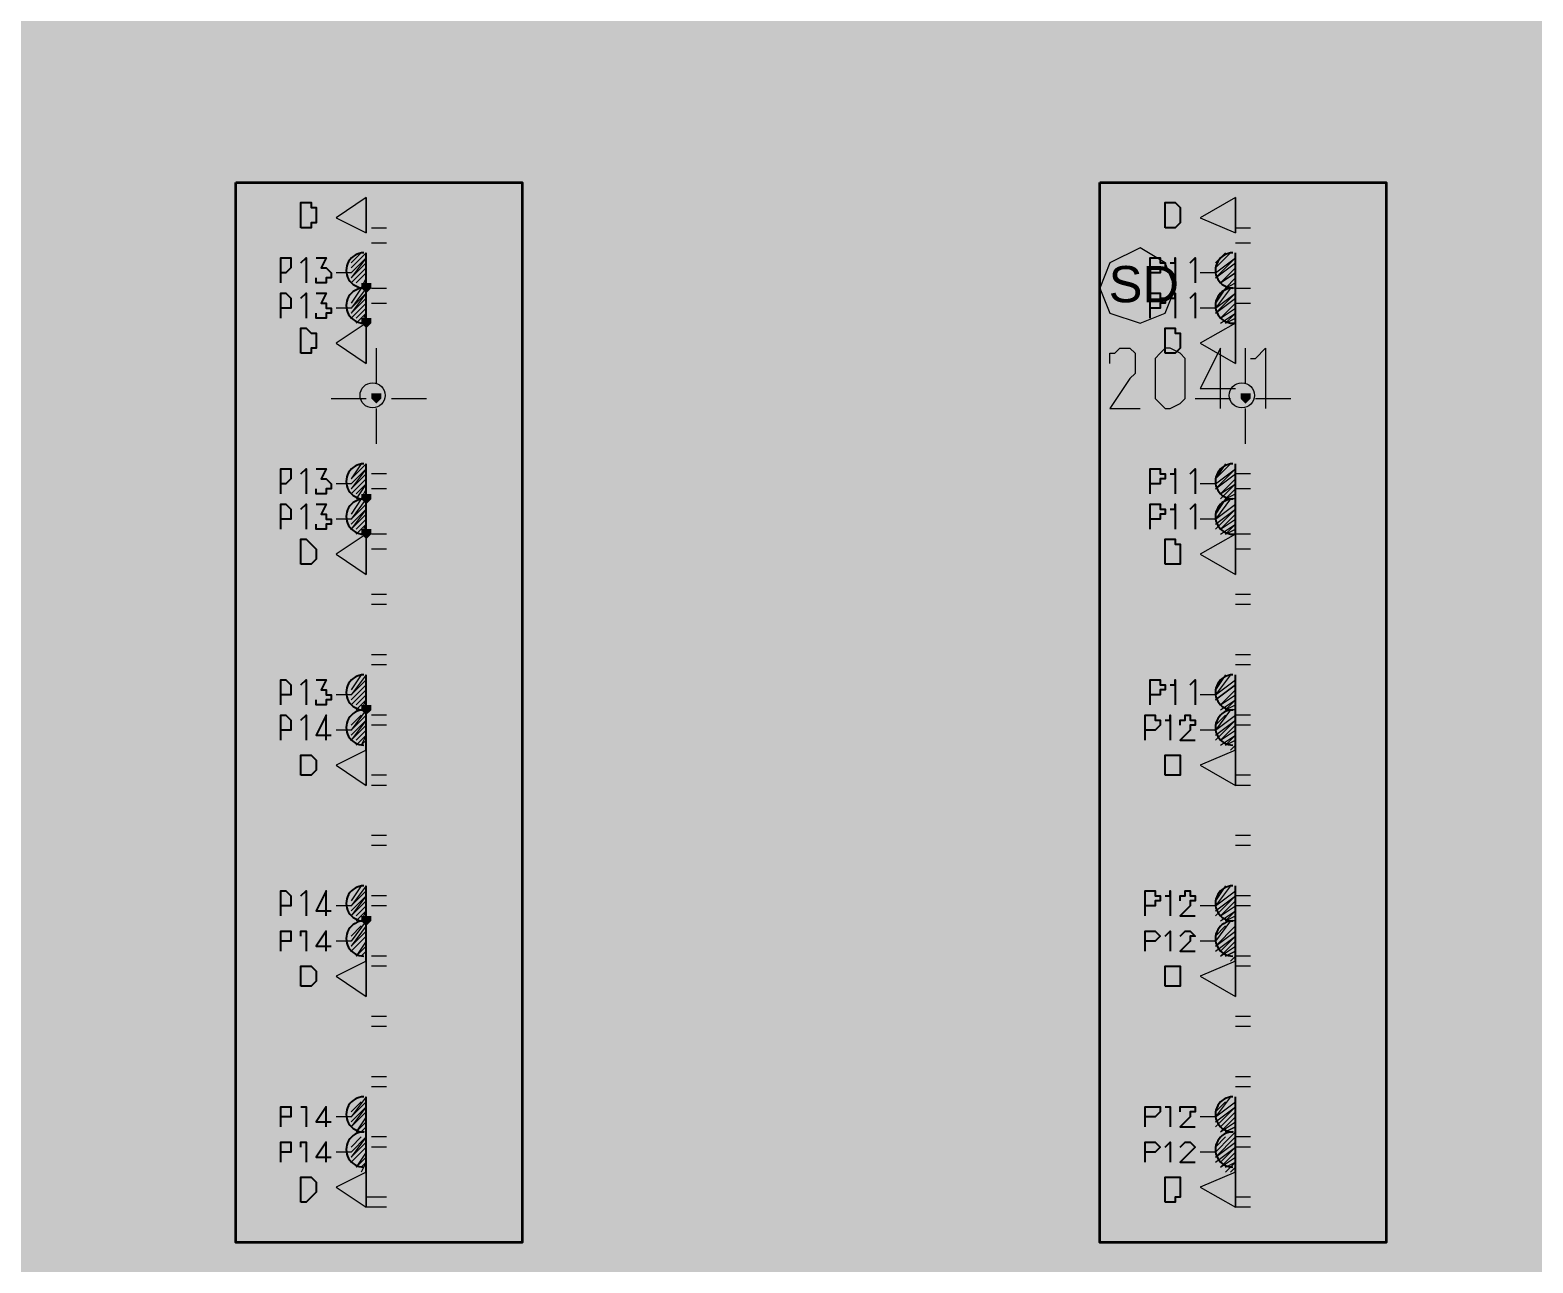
# Model space of a CAD drawing. Header units: millimetres. Extents: x -59 to 47, y 152 to 919.
# Drawn here: x -9.46 to -3.13, y 359.82 to 365.02 of the extents above; entities that cross this region are included whole.
import ezdxf

# ---------------------------------------------------------------- set-up
doc = ezdxf.new("R2010")
doc.units = ezdxf.units.MM
for name, color, linetype in [('PDF_014404$_ps_ELEC', 2, 'Continuous'), ('PDF_014404$_PS_ELECTRONICS', 5, 'Continuous'), ('PDF_014404$_ps_POWER$SKIRTING', 4, 'Continuous'), ('PDF_014404$_ps_TEXTBOLD$FIRE', 2, 'Continuous'), ('PDF_014404$_ps_TEXTBOLD$POWER', 2, 'Continuous'), ('PDF_014404$FT', 7, 'Continuous'), ('PDF_Text', 7, 'Continuous')]:
    doc.layers.add(name, color=color, linetype=linetype)
for name, color, linetype, true_color in [('PDF_014404$_PS_ELECTRONICS$CABLE$TRAY', 7, 'Continuous', 0xdd0037), ('PDF_014404$_ps_FIRE_ACCESS', 7, 'Continuous', 0x37dd00), ('PDF_014404$_ps_POWER$CABLE$TRAY', 7, 'Continuous', 0x7fbfff), ('PDF_014404$_ps_THIN', 7, 'Continuous', 0x7fbfff), ('PDF_014404$HL-TMP', 7, 'Continuous', 0x800000)]:
    doc.layers.add(name, color=color, linetype=linetype, true_color=true_color)
doc.styles.add('PDF ArialMT', font='arial.ttf')

msp = doc.modelspace()

# ---------------------------------------------------------------- hatches: boundary and pattern name
at = {"layer": 'PDF_014404$_ps_THIN', "transparency": 33554559}
for points in [[(-8.0435, 363.9508), (-8.0647, 363.9508), (-8.0647, 363.9296), (-8.0435, 363.9084), (-8.0223, 363.9296), (-8.0223, 363.9508)], [(-8.0435, 363.8026), (-8.0647, 363.8026), (-8.0647, 363.7814), (-8.0435, 363.7602), (-8.0223, 363.7814), (-8.0223, 363.8026)], [(-8.0012, 363.4851), (-8.0223, 363.4851), (-8.0223, 363.4639), (-8.0012, 363.4427), (-7.98, 363.4639), (-7.98, 363.4851)], [(-8.0012, 363.4851), (-8.0223, 363.4851), (-8.0223, 363.4639), (-8.0012, 363.4427), (-7.98, 363.4639), (-7.98, 363.4851)], [(-4.3393, 363.4851), (-4.3604, 363.4851), (-4.3604, 363.4639), (-4.3393, 363.4427), (-4.3181, 363.4639), (-4.3181, 363.4851)], [(-4.3393, 363.4851), (-4.3604, 363.4851), (-4.3604, 363.4639), (-4.3393, 363.4427), (-4.3181, 363.4639), (-4.3181, 363.4851)], [(-8.0435, 363.0617), (-8.0647, 363.0617), (-8.0647, 363.0406), (-8.0435, 363.0194), (-8.0223, 363.0406), (-8.0223, 363.0617)], [(-8.0435, 362.9136), (-8.0647, 362.9136), (-8.0647, 362.8924), (-8.0435, 362.8712), (-8.0223, 362.8924), (-8.0223, 362.9136)], [(-8.0435, 362.1727), (-8.0647, 362.1727), (-8.0647, 362.1515), (-8.0435, 362.1304), (-8.0223, 362.1515), (-8.0223, 362.1727)], [(-8.0435, 361.2837), (-8.0647, 361.2837), (-8.0647, 361.2625), (-8.0435, 361.2414), (-8.0223, 361.2625), (-8.0223, 361.2837)]]:
    msp.add_hatch(color=256, dxfattribs=at).paths.add_polyline_path(points)

# ---------------------------------------------------------------- linework, layer by layer
at = {"layer": 'PDF_014404$_ps_ELEC', "lineweight": 25}
for points in [[(-8.0541, 364.0778, 1.00004), (-8.0541, 363.9296, 1.00004), (-8.0541, 363.7814)], [(-4.3922, 364.0778, 1.00004), (-4.3922, 363.9296, 1.00004), (-4.3922, 363.7814)], [(-8.0541, 363.1887, 1.00004), (-8.0541, 363.0406, 1.00004), (-8.0541, 362.8924)], [(-4.3922, 363.1887, 1.00004), (-4.3922, 363.0406, 1.00004), (-4.3922, 362.8924)], [(-8.0541, 362.2997, 1.00004), (-8.0541, 362.1516, 1.00004), (-8.0541, 362.0034)], [(-4.3922, 362.2997, 1.00004), (-4.3922, 362.1516, 1.00004), (-4.3922, 362.0034)], [(-8.0541, 361.4107, 1.00004), (-8.0541, 361.2625, 1.00004), (-8.0541, 361.1144)], [(-4.3922, 361.4107, 1.00004), (-4.3922, 361.2625, 1.00004), (-4.3922, 361.1144)], [(-8.0541, 360.5217, 1.00004), (-8.0541, 360.3735, 1.00004), (-8.0541, 360.2253)], [(-4.3922, 360.5217, 1.00004), (-4.3922, 360.3735, 1.00004), (-4.3922, 360.2253)]]:
    msp.add_lwpolyline(points, format="xyb", dxfattribs=at)
for points in [[(-8.0435, 363.7814), (-8.0435, 363.9296), (-8.0435, 364.0778)], [(-4.3816, 363.7814), (-4.3816, 363.9296), (-4.3816, 364.0778)], [(-8.0435, 362.8924), (-8.0435, 363.0406), (-8.0435, 363.1887)], [(-4.3816, 362.8924), (-4.3816, 363.0406), (-4.3816, 363.1887)], [(-8.0435, 361.9822), (-8.0435, 362.1515), (-8.0435, 362.2997)], [(-4.3816, 361.9822), (-4.3816, 362.1515), (-4.3816, 362.2997)], [(-8.0435, 361.0932), (-8.0435, 361.2625), (-8.0435, 361.4107)], [(-4.3816, 361.0932), (-4.3816, 361.2625), (-4.3816, 361.4107)], [(-8.0435, 360.2042), (-8.0435, 360.3523), (-8.0435, 360.5217)], [(-4.3816, 360.2042), (-4.3816, 360.3523), (-4.3816, 360.5217)]]:
    msp.add_lwpolyline(points, dxfattribs=at)
at = {"layer": 'PDF_014404$_ps_ELEC', "lineweight": 0}
for points in [[(-8.107, 363.9931), (-8.1705, 363.9931)], [(-4.4663, 363.9931), (-4.5298, 363.9931)], [(-8.107, 363.8449), (-8.1705, 363.8449)], [(-4.4663, 363.8449), (-4.5298, 363.8449)], [(-8.107, 363.1041), (-8.1705, 363.1041)], [(-4.4663, 363.1041), (-4.5298, 363.1041)], [(-8.107, 362.9559), (-8.1705, 362.9559)], [(-4.4663, 362.9559), (-4.5298, 362.9559)], [(-8.107, 362.215), (-8.1705, 362.215)], [(-4.4663, 362.215), (-4.5298, 362.215)], [(-8.107, 362.0669), (-8.1705, 362.0669)], [(-4.4663, 362.0669), (-4.5298, 362.0669)], [(-8.107, 361.326), (-8.1705, 361.326)], [(-4.4663, 361.326), (-4.5298, 361.326)], [(-8.107, 361.1779), (-8.1705, 361.1779)], [(-4.4663, 361.1779), (-4.5298, 361.1779)], [(-8.107, 360.437), (-8.1705, 360.437)], [(-4.4663, 360.437), (-4.5298, 360.437)], [(-8.107, 360.2888), (-8.1705, 360.2888)], [(-4.4663, 360.2888), (-4.5298, 360.2888)]]:
    msp.add_lwpolyline(points, dxfattribs=at)
at = {"layer": 'PDF_014404$_PS_ELECTRONICS', "lineweight": 0}
for points in [[(-8.1705, 364.2259), (-8.0435, 364.1624), (-8.0435, 364.3106)], [(-8.0435, 364.3106), (-8.0435, 364.1624), (-8.0435, 364.3106)], [(-4.5298, 364.2259), (-4.3816, 364.1624), (-4.3816, 364.3106)], [(-4.3816, 364.3106), (-4.3816, 364.1624), (-4.3816, 364.3106)], [(-8.1705, 363.6967), (-8.0435, 363.6121), (-8.0435, 363.7814)], [(-8.0435, 363.7814), (-8.0435, 363.6121), (-8.0435, 363.7814)], [(-4.5298, 363.6967), (-4.3816, 363.6121), (-4.3816, 363.7814)], [(-4.3816, 363.7814), (-4.3816, 363.6121), (-4.3816, 363.7814)], [(-8.1705, 362.8077), (-8.0435, 362.7231), (-8.0435, 362.8924)], [(-8.0435, 362.8924), (-8.0435, 362.7231), (-8.0435, 362.8924)], [(-4.5298, 362.8077), (-4.3816, 362.7231), (-4.3816, 362.8924)], [(-4.3816, 362.8924), (-4.3816, 362.7231), (-4.3816, 362.8924)], [(-8.1705, 361.9187), (-8.0435, 361.834), (-8.0435, 361.9822)], [(-8.0435, 361.9822), (-8.0435, 361.834), (-8.0435, 361.9822)], [(-4.5298, 361.9187), (-4.3816, 361.834), (-4.3816, 361.9822)], [(-4.3816, 361.9822), (-4.3816, 361.834), (-4.3816, 361.9822)], [(-8.1705, 361.0297), (-8.0435, 360.945), (-8.0435, 361.0932)], [(-8.0435, 361.0932), (-8.0435, 360.945), (-8.0435, 361.0932)], [(-4.5298, 361.0297), (-4.3816, 360.945), (-4.3816, 361.0932)], [(-4.3816, 361.0932), (-4.3816, 360.945), (-4.3816, 361.0932)], [(-8.1705, 360.1407), (-8.0435, 360.056), (-8.0435, 360.2042)], [(-8.0435, 360.2042), (-8.0435, 360.056), (-8.0435, 360.2042)], [(-4.5298, 360.1407), (-4.3816, 360.056), (-4.3816, 360.2042)], [(-4.3816, 360.2042), (-4.3816, 360.056), (-4.3816, 360.2042)]]:
    msp.add_lwpolyline(points, close=True, dxfattribs=at)
at = {"layer": 'PDF_014404$_PS_ELECTRONICS', "transparency": 33554559}
for points in [[(-8.1705, 364.2259), (-8.0435, 364.3106), (-8.0435, 364.1624)], [(-4.5298, 364.2259), (-4.3816, 364.3106), (-4.3816, 364.1624)], [(-8.1705, 363.6967), (-8.0435, 363.7814), (-8.0435, 363.6121)], [(-4.5298, 363.6967), (-4.3816, 363.7814), (-4.3816, 363.6121)], [(-8.1705, 362.8077), (-8.0435, 362.8924), (-8.0435, 362.7231)], [(-4.5298, 362.8077), (-4.3816, 362.8924), (-4.3816, 362.7231)], [(-8.1705, 361.9187), (-8.0435, 361.9822), (-8.0435, 361.834)], [(-4.5298, 361.9187), (-4.3816, 361.9822), (-4.3816, 361.834)], [(-8.1705, 361.0297), (-8.0435, 361.0932), (-8.0435, 360.945)], [(-4.5298, 361.0297), (-4.3816, 361.0932), (-4.3816, 360.945)], [(-8.1705, 360.1407), (-8.0435, 360.2042), (-8.0435, 360.056)], [(-4.5298, 360.1407), (-4.3816, 360.2042), (-4.3816, 360.056)]]:
    msp.add_solid(points, dxfattribs=at)
at = {"layer": 'PDF_014404$_PS_ELECTRONICS$CABLE$TRAY', "transparency": 33554559}
for points in [[(-8.3399, 363.1041), (-8.3399, 363.3157), (-11.5573, 363.1041)], [(-8.3399, 363.3157), (-11.5573, 363.1041), (-11.5573, 363.3157)], [(-4.6991, 363.1041), (-4.6991, 363.3157), (-7.6413, 363.1041)], [(-4.6991, 363.3157), (-7.6413, 363.1041), (-7.6413, 363.3157)], [(1.3547, 363.1041), (1.3547, 363.3157), (-4.0006, 363.1041)], [(1.3547, 363.3157), (-4.0006, 363.1041), (-4.0006, 363.3157)]]:
    msp.add_solid(points, dxfattribs=at)
at = {"layer": 'PDF_014404$_ps_FIRE_ACCESS', "lineweight": 0}
msp.add_lwpolyline([(-4.7838, 363.7814), (-4.6779, 363.8238), (-4.6356, 363.9296), (-4.6779, 364.0354), (-4.7838, 364.0989), (-4.9108, 364.0354), (-4.9531, 363.9296), (-4.9108, 363.8238)], close=True, dxfattribs=at)
at = {"layer": 'PDF_014404$_ps_POWER$CABLE$TRAY', "transparency": 33554559}
for points in [[(-8.3399, 363.4216), (-8.3399, 363.6332), (-11.5573, 363.4216)], [(-8.3399, 363.6332), (-11.5573, 363.4216), (-11.5573, 363.6332)], [(-4.6991, 363.4216), (-4.6991, 363.6332), (-7.6413, 363.4216)], [(-4.6991, 363.6332), (-7.6413, 363.4216), (-7.6413, 363.6332)], [(-0.9314, 363.4216), (-0.9314, 363.6332), (-4.0006, 363.4216)], [(-0.9314, 363.6332), (-4.0006, 363.4216), (-4.0006, 363.6332)], [(-3.3444, 357.8758), (-3.1539, 357.8758), (-3.3444, 363.5274)], [(-3.1539, 357.8758), (-3.3444, 363.5274), (-3.1539, 363.5274)]]:
    msp.add_solid(points, dxfattribs=at)
at = {"layer": 'PDF_014404$_ps_POWER$SKIRTING', "lineweight": 0}
for points in [[(-8.0223, 364.3741), (-7.9588, 364.3741)], [(-4.3816, 364.3741), (-4.3181, 364.3741)], [(-8.0223, 364.1836), (-7.9588, 364.1836)], [(-4.3816, 364.1836), (-4.3181, 364.1836)], [(-8.0223, 364.1201), (-7.9588, 364.1201)], [(-4.3816, 364.1201), (-4.3181, 364.1201)], [(-8.0223, 363.9296), (-7.9588, 363.9296)], [(-4.3816, 363.9296), (-4.3181, 363.9296)], [(-8.0223, 363.8661), (-7.9588, 363.8661)], [(-4.3816, 363.8661), (-4.3181, 363.8661)], [(-7.9588, 363.1464), (-8.0223, 363.1464)], [(-4.3181, 363.1464), (-4.3816, 363.1464)], [(-7.9588, 363.0829), (-8.0223, 363.0829)], [(-4.3181, 363.0829), (-4.3816, 363.0829)], [(-7.9588, 362.8924), (-8.0223, 362.8924)], [(-4.3181, 362.8924), (-4.3816, 362.8924)], [(-7.9588, 362.8289), (-8.0223, 362.8289)], [(-4.3181, 362.8289), (-4.3816, 362.8289)], [(-7.9588, 362.6384), (-8.0223, 362.6384)], [(-4.3181, 362.6384), (-4.3816, 362.6384)], [(-7.9588, 362.5961), (-8.0223, 362.5961)], [(-4.3181, 362.5961), (-4.3816, 362.5961)], [(-7.9588, 362.3844), (-8.0223, 362.3844)], [(-4.3181, 362.3844), (-4.3816, 362.3844)], [(-7.9588, 362.3421), (-8.0223, 362.3421)], [(-4.3181, 362.3421), (-4.3816, 362.3421)], [(-7.9588, 362.1304), (-8.0223, 362.1304)], [(-4.3181, 362.1304), (-4.3816, 362.1304)], [(-7.9588, 362.088), (-8.0223, 362.088)], [(-4.3181, 362.088), (-4.3816, 362.088)], [(-7.9588, 361.8764), (-8.0223, 361.8764)], [(-4.3181, 361.8764), (-4.3816, 361.8764)], [(-7.9588, 361.834), (-8.0223, 361.834)], [(-4.3181, 361.834), (-4.3816, 361.834)], [(-7.9588, 361.6224), (-8.0223, 361.6224)], [(-4.3181, 361.6224), (-4.3816, 361.6224)], [(-7.9588, 361.58), (-8.0223, 361.58)], [(-4.3181, 361.58), (-4.3816, 361.58)], [(-7.9588, 361.3684), (-8.0223, 361.3684)], [(-4.3181, 361.3684), (-4.3816, 361.3684)], [(-7.9588, 361.326), (-8.0223, 361.326)], [(-4.3181, 361.326), (-4.3816, 361.326)], [(-7.9588, 361.1144), (-8.0223, 361.1144)], [(-4.3181, 361.1144), (-4.3816, 361.1144)], [(-7.9588, 361.072), (-8.0223, 361.072)], [(-4.3181, 361.072), (-4.3816, 361.072)], [(-7.9588, 360.8604), (-8.0223, 360.8604)], [(-4.3181, 360.8604), (-4.3816, 360.8604)], [(-7.9588, 360.818), (-8.0223, 360.818)], [(-4.3181, 360.818), (-4.3816, 360.818)], [(-7.9588, 360.6063), (-8.0223, 360.6063)], [(-4.3181, 360.6063), (-4.3816, 360.6063)], [(-7.9588, 360.564), (-8.0223, 360.564)], [(-4.3181, 360.564), (-4.3816, 360.564)], [(-7.9588, 360.3523), (-8.0223, 360.3523)], [(-4.3181, 360.3523), (-4.3816, 360.3523)], [(-7.9588, 360.31), (-8.0223, 360.31)], [(-4.3181, 360.31), (-4.3816, 360.31)], [(-7.9588, 360.0983), (-8.0435, 360.0983)], [(-4.3181, 360.0983), (-4.3816, 360.0983)], [(-7.9588, 360.056), (-8.0435, 360.056)], [(-4.3181, 360.056), (-4.3816, 360.056)], [(-7.9588, 359.9078), (-8.0435, 359.9078)], [(-4.3181, 359.9078), (-4.3816, 359.9078)]]:
    msp.add_lwpolyline(points, dxfattribs=at)
at = {"layer": 'PDF_014404$_ps_POWER$SKIRTING', "transparency": 33554559}
for points in [[(-8.0223, 364.2259), (-7.9588, 364.2259), (-8.0223, 364.3741)], [(-7.9588, 364.2259), (-8.0223, 364.3741), (-7.9588, 364.3741)], [(-4.3816, 364.2259), (-4.3181, 364.2259), (-4.3816, 364.3741)], [(-4.3181, 364.2259), (-4.3816, 364.3741), (-4.3181, 364.3741)], [(-8.0223, 363.9719), (-7.9588, 363.9719), (-8.0223, 364.0778)], [(-7.9588, 363.9719), (-8.0223, 364.0778), (-7.9588, 364.0778)], [(-4.3816, 363.9719), (-4.3181, 363.9719), (-4.3816, 364.0778)], [(-4.3181, 363.9719), (-4.3816, 364.0778), (-4.3181, 364.0778)], [(-8.0223, 363.6756), (-7.9588, 363.6756), (-8.0223, 363.8238)], [(-7.9588, 363.6756), (-8.0223, 363.8238), (-7.9588, 363.8238)], [(-4.3816, 363.6756), (-4.3181, 363.6756), (-4.3816, 363.8238)], [(-4.3181, 363.6756), (-4.3816, 363.8238), (-4.3181, 363.8238)], [(-7.9588, 363.2734), (-8.0223, 363.2734), (-7.9588, 363.1887)], [(-8.0223, 363.2734), (-7.9588, 363.1887), (-8.0223, 363.1887)], [(-4.3181, 363.2734), (-4.3816, 363.2734), (-4.3181, 363.1887)], [(-4.3816, 363.2734), (-4.3181, 363.1887), (-4.3816, 363.1887)], [(-7.9588, 363.0406), (-8.0223, 363.0406), (-7.9588, 362.9347)], [(-8.0223, 363.0406), (-7.9588, 362.9347), (-8.0223, 362.9347)], [(-4.3181, 363.0406), (-4.3816, 363.0406), (-4.3181, 362.9347)], [(-4.3816, 363.0406), (-4.3181, 362.9347), (-4.3816, 362.9347)], [(-7.9588, 362.7866), (-8.0223, 362.7866), (-7.9588, 362.6807)], [(-8.0223, 362.7866), (-7.9588, 362.6807), (-8.0223, 362.6807)], [(-4.3181, 362.7866), (-4.3816, 362.7866), (-4.3181, 362.6807)], [(-4.3816, 362.7866), (-4.3181, 362.6807), (-4.3816, 362.6807)], [(-7.9588, 362.5326), (-8.0223, 362.5326), (-7.9588, 362.4267)], [(-8.0223, 362.5326), (-7.9588, 362.4267), (-8.0223, 362.4267)], [(-4.3181, 362.5326), (-4.3816, 362.5326), (-4.3181, 362.4267)], [(-4.3816, 362.5326), (-4.3181, 362.4267), (-4.3816, 362.4267)], [(-7.9588, 362.2785), (-8.0223, 362.2785), (-7.9588, 362.1727)], [(-8.0223, 362.2785), (-7.9588, 362.1727), (-8.0223, 362.1727)], [(-4.3181, 362.2785), (-4.3816, 362.2785), (-4.3181, 362.1727)], [(-4.3816, 362.2785), (-4.3181, 362.1727), (-4.3816, 362.1727)], [(-7.9588, 362.0245), (-8.0223, 362.0245), (-7.9588, 361.9187)], [(-8.0223, 362.0245), (-7.9588, 361.9187), (-8.0223, 361.9187)], [(-4.3181, 362.0245), (-4.3816, 362.0245), (-4.3181, 361.9187)], [(-4.3816, 362.0245), (-4.3181, 361.9187), (-4.3816, 361.9187)], [(-7.9588, 361.7705), (-8.0223, 361.7705), (-7.9588, 361.6647)], [(-8.0223, 361.7705), (-7.9588, 361.6647), (-8.0223, 361.6647)], [(-4.3181, 361.7705), (-4.3816, 361.7705), (-4.3181, 361.6647)], [(-4.3816, 361.7705), (-4.3181, 361.6647), (-4.3816, 361.6647)], [(-7.9588, 361.5165), (-8.0223, 361.5165), (-7.9588, 361.4107)], [(-8.0223, 361.5165), (-7.9588, 361.4107), (-8.0223, 361.4107)], [(-4.3181, 361.5165), (-4.3816, 361.5165), (-4.3181, 361.4107)], [(-4.3816, 361.5165), (-4.3181, 361.4107), (-4.3816, 361.4107)], [(-7.9588, 361.2625), (-8.0223, 361.2625), (-7.9588, 361.1779)], [(-8.0223, 361.2625), (-7.9588, 361.1779), (-8.0223, 361.1779)], [(-4.3181, 361.2625), (-4.3816, 361.2625), (-4.3181, 361.1779)], [(-4.3816, 361.2625), (-4.3181, 361.1779), (-4.3816, 361.1779)], [(-7.9588, 361.0085), (-8.0223, 361.0085), (-7.9588, 360.9239)], [(-8.0223, 361.0085), (-7.9588, 360.9239), (-8.0223, 360.9239)], [(-4.3181, 361.0085), (-4.3816, 361.0085), (-4.3181, 360.9239)], [(-4.3816, 361.0085), (-4.3181, 360.9239), (-4.3816, 360.9239)], [(-7.9588, 360.7545), (-8.0223, 360.7545), (-7.9588, 360.6698)], [(-8.0223, 360.7545), (-7.9588, 360.6698), (-8.0223, 360.6698)], [(-4.3181, 360.7545), (-4.3816, 360.7545), (-4.3181, 360.6698)], [(-4.3816, 360.7545), (-4.3181, 360.6698), (-4.3816, 360.6698)], [(-7.9588, 360.5005), (-8.0223, 360.5005), (-7.9588, 360.4158)], [(-8.0223, 360.5005), (-7.9588, 360.4158), (-8.0223, 360.4158)], [(-4.3181, 360.5005), (-4.3816, 360.5005), (-4.3181, 360.4158)], [(-4.3816, 360.5005), (-4.3181, 360.4158), (-4.3816, 360.4158)], [(-7.9588, 360.2465), (-8.0435, 360.2465), (-7.9588, 360.1618)], [(-8.0435, 360.2465), (-7.9588, 360.1618), (-8.0435, 360.1618)], [(-4.3181, 360.2465), (-4.3816, 360.2465), (-4.3181, 360.1618)], [(-4.3816, 360.2465), (-4.3181, 360.1618), (-4.3816, 360.1618)], [(-7.9588, 360.0137), (-8.0435, 360.0137), (-7.9588, 359.9078)], [(-8.0435, 360.0137), (-7.9588, 359.9078), (-8.0435, 359.9078)], [(-4.3181, 360.0137), (-4.3816, 360.0137), (-4.3181, 359.9078)], [(-4.3816, 360.0137), (-4.3181, 359.9078), (-4.3816, 359.9078)]]:
    msp.add_solid(points, dxfattribs=at)
at = {"layer": 'PDF_014404$_ps_TEXTBOLD$FIRE', "lineweight": 20}
for points in [[(-4.9108, 363.6121), (-4.9108, 363.6332), (-4.9108, 363.6544), (-4.8896, 363.6544), (-4.8684, 363.6756), (-4.8261, 363.6756), (-4.8049, 363.6544), (-4.8049, 363.6332), (-4.8049, 363.6121), (-4.8049, 363.5697), (-4.8261, 363.5486), (-4.9108, 363.4216), (-4.7838, 363.4216)], [(-4.4451, 363.4216), (-4.4451, 363.6756), (-4.5298, 363.5062), (-4.3816, 363.5062)], [(-4.3181, 363.6332), (-4.2969, 363.6332), (-4.2546, 363.6756), (-4.2546, 363.4216)]]:
    msp.add_lwpolyline(points, dxfattribs=at)
msp.add_lwpolyline([(-4.6779, 363.6756), (-4.6991, 363.6544), (-4.7203, 363.6332), (-4.7203, 363.5697), (-4.7203, 363.5274), (-4.7203, 363.4639), (-4.6991, 363.4427), (-4.6779, 363.4216), (-4.6568, 363.4216), (-4.6144, 363.4427), (-4.5933, 363.4639), (-4.5933, 363.5274), (-4.5933, 363.5697), (-4.5933, 363.6332), (-4.6144, 363.6544), (-4.6568, 363.6756)], close=True, dxfattribs=at)
at = {"layer": 'PDF_014404$_ps_TEXTBOLD$POWER', "lineweight": 25}
for points in [[(-8.3187, 364.1836), (-8.3187, 364.2894), (-8.2975, 364.2894), (-8.2764, 364.2894), (-8.2764, 364.2683), (-8.2552, 364.2683), (-8.2552, 364.2471), (-8.2552, 364.2259), (-8.2552, 364.2048), (-8.2764, 364.2048), (-8.2764, 364.1836), (-8.2975, 364.1836)], [(-4.6779, 364.1836), (-4.6779, 364.2894), (-4.6356, 364.2894), (-4.6144, 364.2683), (-4.6144, 364.2471), (-4.6144, 364.2259), (-4.6144, 364.2048), (-4.6356, 364.1836)], [(-8.3187, 363.6544), (-8.3187, 363.7602), (-8.2975, 363.7602), (-8.2764, 363.7391), (-8.2552, 363.7391), (-8.2552, 363.7179), (-8.2552, 363.6967), (-8.2552, 363.6756), (-8.2764, 363.6756), (-8.2764, 363.6544), (-8.2975, 363.6544)], [(-4.6779, 363.6544), (-4.6779, 363.7602), (-4.6356, 363.7602), (-4.6356, 363.7391), (-4.6144, 363.7391), (-4.6144, 363.7179), (-4.6144, 363.6967), (-4.6144, 363.6756), (-4.6356, 363.6544)], [(-8.3187, 362.7654), (-8.3187, 362.8712), (-8.2975, 362.8712), (-8.2764, 362.8501), (-8.2552, 362.8289), (-8.2552, 362.8077), (-8.2552, 362.7866), (-8.2764, 362.7654), (-8.2975, 362.7654)], [(-4.6779, 362.7654), (-4.6779, 362.8712), (-4.6356, 362.8712), (-4.6356, 362.8501), (-4.6144, 362.8501), (-4.6144, 362.8289), (-4.6144, 362.8077), (-4.6144, 362.7866), (-4.6144, 362.7654), (-4.6356, 362.7654)], [(-8.3187, 361.8764), (-8.3187, 361.961), (-8.2975, 361.961), (-8.2764, 361.961), (-8.2552, 361.9399), (-8.2552, 361.8975), (-8.2764, 361.8764), (-8.2975, 361.8764)], [(-4.6779, 361.8764), (-4.6779, 361.961), (-4.6356, 361.961), (-4.6144, 361.961), (-4.6144, 361.9399), (-4.6144, 361.8975), (-4.6144, 361.8764), (-4.6356, 361.8764)], [(-8.3187, 360.9874), (-8.3187, 361.072), (-8.2975, 361.072), (-8.2764, 361.072), (-8.2552, 361.0509), (-8.2552, 361.0085), (-8.2764, 360.9874), (-8.2975, 360.9874)], [(-4.6779, 360.9874), (-4.6779, 361.072), (-4.6356, 361.072), (-4.6144, 361.072), (-4.6144, 361.0509), (-4.6144, 361.0085), (-4.6144, 360.9874), (-4.6356, 360.9874)], [(-8.3187, 360.0772), (-8.3187, 360.183), (-8.2975, 360.183), (-8.2764, 360.183), (-8.2552, 360.1618), (-8.2552, 360.1407), (-8.2552, 360.1195), (-8.2764, 360.0983), (-8.2975, 360.0772)], [(-4.6779, 360.0772), (-4.6779, 360.183), (-4.6356, 360.183), (-4.6144, 360.183), (-4.6144, 360.1618), (-4.6144, 360.1407), (-4.6144, 360.1195), (-4.6144, 360.0983), (-4.6356, 360.0983), (-4.6356, 360.0772)]]:
    msp.add_lwpolyline(points, close=True, dxfattribs=at)
for points in [[(-8.4034, 363.9508), (-8.4034, 364.0566), (-8.3822, 364.0566), (-8.361, 364.0566), (-8.361, 364.0354), (-8.361, 364.0143), (-8.3822, 363.9931), (-8.4034, 363.9931)], [(-8.3187, 364.0354), (-8.2975, 364.0566), (-8.2975, 363.9508)], [(-8.2552, 364.0566), (-8.2128, 364.0566), (-8.234, 364.0143), (-8.2128, 364.0143), (-8.1917, 363.9931), (-8.1917, 363.9719), (-8.2128, 363.9719), (-8.2128, 363.9508), (-8.234, 363.9508), (-8.2552, 363.9508), (-8.2552, 363.9719)], [(-4.7414, 363.9508), (-4.7414, 364.0566), (-4.6991, 364.0566), (-4.6991, 364.0354), (-4.6779, 364.0354), (-4.6779, 364.0143), (-4.6991, 364.0143), (-4.6991, 363.9931), (-4.7414, 363.9931)], [(-4.6568, 364.0354), (-4.6356, 364.0354), (-4.6356, 364.0566), (-4.6356, 363.9508)], [(-4.5721, 364.0354), (-4.5509, 364.0566), (-4.5509, 363.9508)], [(-8.4034, 363.8026), (-8.4034, 363.9084), (-8.3822, 363.9084), (-8.361, 363.8873), (-8.361, 363.8661), (-8.361, 363.8449), (-8.3822, 363.8449), (-8.4034, 363.8449)], [(-8.3187, 363.8873), (-8.2975, 363.9084), (-8.2975, 363.8026)], [(-8.2552, 363.9084), (-8.2128, 363.9084), (-8.234, 363.8661), (-8.2128, 363.8661), (-8.2128, 363.8449), (-8.1917, 363.8449), (-8.1917, 363.8238), (-8.2128, 363.8238), (-8.2128, 363.8026), (-8.234, 363.8026), (-8.2552, 363.8026), (-8.2552, 363.8238)], [(-4.7414, 363.8026), (-4.7414, 363.9084), (-4.6991, 363.9084), (-4.6991, 363.8873), (-4.6779, 363.8873), (-4.6779, 363.8661), (-4.6991, 363.8661), (-4.6991, 363.8449), (-4.7414, 363.8449)], [(-4.6568, 363.8873), (-4.6356, 363.8873), (-4.6356, 363.9084), (-4.6356, 363.8026)], [(-4.5721, 363.8873), (-4.5509, 363.9084), (-4.5509, 363.8026)], [(-8.4034, 363.0617), (-8.4034, 363.1676), (-8.3822, 363.1676), (-8.361, 363.1676), (-8.361, 363.1464), (-8.361, 363.1252), (-8.3822, 363.1041), (-8.4034, 363.1041)], [(-8.3187, 363.1464), (-8.2975, 363.1676), (-8.2975, 363.0617)], [(-8.2552, 363.1676), (-8.2128, 363.1676), (-8.234, 363.1252), (-8.2128, 363.1252), (-8.1917, 363.1041), (-8.1917, 363.0829), (-8.2128, 363.0829), (-8.2128, 363.0617), (-8.234, 363.0617), (-8.2552, 363.0617), (-8.2552, 363.0829)], [(-4.7414, 363.0617), (-4.7414, 363.1676), (-4.6991, 363.1676), (-4.6991, 363.1464), (-4.6779, 363.1464), (-4.6779, 363.1252), (-4.6991, 363.1252), (-4.6991, 363.1041), (-4.7414, 363.1041)], [(-4.6568, 363.1464), (-4.6356, 363.1464), (-4.6356, 363.1676), (-4.6356, 363.0617)], [(-4.5721, 363.1464), (-4.5509, 363.1676), (-4.5509, 363.0617)], [(-8.4034, 362.9136), (-8.4034, 363.0194), (-8.3822, 363.0194), (-8.361, 362.9982), (-8.361, 362.9771), (-8.361, 362.9559), (-8.3822, 362.9559), (-8.4034, 362.9559)], [(-8.3187, 362.9982), (-8.2975, 363.0194), (-8.2975, 362.9136)], [(-8.2552, 363.0194), (-8.2128, 363.0194), (-8.234, 362.9771), (-8.2128, 362.9771), (-8.2128, 362.9559), (-8.1917, 362.9559), (-8.1917, 362.9347), (-8.2128, 362.9347), (-8.2128, 362.9136), (-8.234, 362.9136), (-8.2552, 362.9136), (-8.2552, 362.9347)], [(-4.7414, 362.9136), (-4.7414, 363.0194), (-4.6991, 363.0194), (-4.6991, 362.9982), (-4.6779, 362.9982), (-4.6779, 362.9771), (-4.6991, 362.9771), (-4.6991, 362.9559), (-4.7414, 362.9559)], [(-4.6568, 362.9982), (-4.6356, 362.9982), (-4.6356, 363.0194), (-4.6356, 362.9136)], [(-4.5721, 362.9982), (-4.5509, 363.0194), (-4.5509, 362.9136)], [(-8.4034, 362.1727), (-8.4034, 362.2785), (-8.3822, 362.2785), (-8.361, 362.2574), (-8.361, 362.2362), (-8.361, 362.215), (-8.3822, 362.215), (-8.4034, 362.215)], [(-8.3187, 362.2574), (-8.2975, 362.2785), (-8.2975, 362.1727)], [(-8.2552, 362.2785), (-8.2128, 362.2785), (-8.234, 362.2362), (-8.2128, 362.2362), (-8.2128, 362.215), (-8.1917, 362.215), (-8.1917, 362.1939), (-8.2128, 362.1939), (-8.2128, 362.1727), (-8.234, 362.1727), (-8.2552, 362.1727), (-8.2552, 362.1939)], [(-4.7414, 362.1727), (-4.7414, 362.2785), (-4.6991, 362.2785), (-4.6991, 362.2574), (-4.6779, 362.2574), (-4.6779, 362.2362), (-4.6991, 362.2362), (-4.6991, 362.215), (-4.7414, 362.215)], [(-4.6568, 362.2574), (-4.6356, 362.2574), (-4.6356, 362.2785), (-4.6356, 362.1727)], [(-4.5721, 362.2574), (-4.5509, 362.2785), (-4.5509, 362.1727)], [(-8.4034, 362.0245), (-8.4034, 362.1304), (-8.3822, 362.1304), (-8.361, 362.1092), (-8.361, 362.088), (-8.361, 362.0669), (-8.3822, 362.0669), (-8.4034, 362.0669)], [(-8.3187, 362.1092), (-8.2975, 362.1304), (-8.2975, 362.0245)], [(-8.2128, 362.0245), (-8.2128, 362.1304), (-8.2552, 362.0457), (-8.1917, 362.0457)], [(-4.7626, 362.0245), (-4.7626, 362.1304), (-4.7203, 362.1304), (-4.7203, 362.1092), (-4.6991, 362.1092), (-4.6991, 362.088), (-4.7203, 362.0669), (-4.7626, 362.0669)], [(-4.6779, 362.1092), (-4.6568, 362.1092), (-4.6568, 362.1304), (-4.6568, 362.0245)], [(-4.6144, 362.088), (-4.6144, 362.1092), (-4.5933, 362.1092), (-4.5933, 362.1304), (-4.5721, 362.1304), (-4.5721, 362.1092), (-4.5509, 362.1092), (-4.5509, 362.088), (-4.5721, 362.088), (-4.5721, 362.0669), (-4.6144, 362.0245), (-4.5509, 362.0245)], [(-8.4034, 361.2837), (-8.4034, 361.3895), (-8.3822, 361.3895), (-8.361, 361.3684), (-8.361, 361.3472), (-8.361, 361.326), (-8.3822, 361.326), (-8.4034, 361.326)], [(-8.3187, 361.3684), (-8.2975, 361.3895), (-8.2975, 361.2837)], [(-8.2128, 361.2837), (-8.2128, 361.3895), (-8.2552, 361.3049), (-8.1917, 361.3049)], [(-4.7626, 361.2837), (-4.7626, 361.3895), (-4.7203, 361.3895), (-4.7203, 361.3684), (-4.6991, 361.3684), (-4.6991, 361.3472), (-4.7203, 361.3472), (-4.7203, 361.326), (-4.7626, 361.326)], [(-4.6779, 361.3684), (-4.6568, 361.3684), (-4.6568, 361.3895), (-4.6568, 361.2837)], [(-4.6144, 361.3472), (-4.6144, 361.3684), (-4.5933, 361.3684), (-4.5933, 361.3895), (-4.5721, 361.3895), (-4.5721, 361.3684), (-4.5509, 361.3684), (-4.5509, 361.3472), (-4.5721, 361.3472), (-4.5721, 361.326), (-4.6144, 361.2837), (-4.5509, 361.2837)], [(-8.4034, 361.1355), (-8.4034, 361.2202), (-8.3822, 361.2202), (-8.361, 361.2202), (-8.361, 361.199), (-8.361, 361.1779), (-8.3822, 361.1779), (-8.4034, 361.1779)], [(-8.3187, 361.199), (-8.3187, 361.2202), (-8.2975, 361.2202), (-8.2975, 361.1355)], [(-8.2128, 361.1355), (-8.2128, 361.2202), (-8.2552, 361.1567), (-8.1917, 361.1567)], [(-4.7626, 361.1355), (-4.7626, 361.2202), (-4.7203, 361.2202), (-4.6991, 361.199), (-4.7203, 361.1779), (-4.7626, 361.1779)], [(-4.6779, 361.199), (-4.6568, 361.2202), (-4.6568, 361.1355)], [(-4.6144, 361.199), (-4.5933, 361.2202), (-4.5721, 361.2202), (-4.5509, 361.199), (-4.5721, 361.199), (-4.5721, 361.1779), (-4.6144, 361.1355), (-4.5509, 361.1355)], [(-8.4034, 360.3947), (-8.4034, 360.4793), (-8.3822, 360.4793), (-8.361, 360.4793), (-8.361, 360.4582), (-8.361, 360.437), (-8.3822, 360.437), (-8.4034, 360.437)], [(-8.3187, 360.4793), (-8.2975, 360.4793), (-8.2975, 360.3947)], [(-8.2128, 360.3947), (-8.2128, 360.4793), (-8.2552, 360.4158), (-8.1917, 360.4158)], [(-4.7626, 360.3947), (-4.7626, 360.4793), (-4.7203, 360.4793), (-4.6991, 360.4793), (-4.6991, 360.4582), (-4.7203, 360.437), (-4.7626, 360.437)], [(-4.6779, 360.4793), (-4.6568, 360.4793), (-4.6568, 360.3947)], [(-4.6144, 360.4582), (-4.6144, 360.4793), (-4.5933, 360.4793), (-4.5721, 360.4793), (-4.5509, 360.4793), (-4.5509, 360.4582), (-4.5721, 360.4582), (-4.5721, 360.437), (-4.6144, 360.3947), (-4.5509, 360.3947)], [(-8.4034, 360.2465), (-8.4034, 360.3312), (-8.3822, 360.3312), (-8.361, 360.3312), (-8.361, 360.31), (-8.361, 360.2888), (-8.3822, 360.2888), (-8.4034, 360.2888)], [(-8.3187, 360.31), (-8.3187, 360.3312), (-8.2975, 360.3312), (-8.2975, 360.2465)], [(-8.2128, 360.2465), (-8.2128, 360.3312), (-8.2552, 360.2677), (-8.1917, 360.2677)], [(-4.7626, 360.2465), (-4.7626, 360.3312), (-4.7203, 360.3312), (-4.6991, 360.31), (-4.7203, 360.2888), (-4.7626, 360.2888)], [(-4.6779, 360.31), (-4.6568, 360.3312), (-4.6568, 360.2465)], [(-4.6144, 360.31), (-4.5933, 360.3312), (-4.5721, 360.3312), (-4.5509, 360.31), (-4.5721, 360.2888), (-4.6144, 360.2465), (-4.5509, 360.2465)]]:
    msp.add_lwpolyline(points, dxfattribs=at)
at = {"layer": 'PDF_014404$_ps_THIN', "lineweight": 18}
for points in [[(-8.0647, 364.0778), (-8.107, 364.0354)], [(-8.0435, 364.0778), (-8.107, 364.0143)], [(-4.4239, 364.0778), (-4.4663, 364.0354)], [(-4.4028, 364.0778), (-4.4663, 364.0143)], [(-8.107, 363.9931), (-8.0435, 364.0566), (-8.107, 363.9719), (-8.0435, 364.0354)], [(-8.0435, 364.0143), (-8.107, 363.9508)], [(-4.4663, 363.9931), (-4.3816, 364.0566), (-4.4663, 363.9719), (-4.3816, 364.0354)], [(-4.3816, 364.0143), (-4.4451, 363.9508), (-4.3816, 363.9931), (-4.4451, 363.9508)], [(-8.0435, 363.9931), (-8.0858, 363.9508), (-8.0435, 363.9931)], [(-8.0435, 363.9719), (-8.0647, 363.9296), (-8.0435, 363.9508)], [(-4.3816, 363.9719), (-4.4239, 363.9296), (-4.3816, 363.9508)], [(-8.0647, 363.9296), (-8.107, 363.8661)], [(-8.0435, 363.9296), (-8.107, 363.8449), (-8.0435, 363.9084), (-8.107, 363.8238), (-8.0435, 363.8873)], [(-4.3816, 363.9296), (-4.4028, 363.9296), (-4.4663, 363.8449), (-4.3816, 363.9084), (-4.4663, 363.8238), (-4.3816, 363.8873)], [(-4.4239, 363.9296), (-4.4663, 363.8661)], [(-8.0435, 363.8661), (-8.107, 363.8026)], [(-8.0435, 363.8449), (-8.0858, 363.8026)], [(-8.0858, 363.7814), (-8.0435, 363.8238), (-8.0647, 363.7814), (-8.0435, 363.8026)], [(-4.3816, 363.8661), (-4.4451, 363.8026), (-4.3816, 363.8449)], [(-4.4451, 363.7814), (-4.3816, 363.8238), (-4.4239, 363.7814), (-4.3816, 363.8026)], [(-4.3816, 363.7814), (-4.4028, 363.7814)], [(-8.0012, 363.5274), (-8.0012, 363.6756)], [(-4.3393, 363.5274), (-4.3393, 363.6756)], [(-8.1917, 363.4639), (-8.0435, 363.4639)], [(-7.9377, 363.4639), (-7.7895, 363.4639)], [(-4.5509, 363.4639), (-4.4028, 363.4639)], [(-4.2969, 363.4639), (-4.1488, 363.4639)], [(-8.0012, 363.2734), (-8.0012, 363.4216)], [(-4.3393, 363.2734), (-4.3393, 363.4216)], [(-8.0647, 363.1887), (-8.107, 363.1252), (-8.0435, 363.1887)], [(-4.4239, 363.1887), (-4.4663, 363.1252), (-4.4028, 363.1887)], [(-8.107, 363.1041), (-8.0435, 363.1676), (-8.107, 363.0829), (-8.0435, 363.1464)], [(-8.0435, 363.1252), (-8.107, 363.0617)], [(-4.4663, 363.1041), (-4.3816, 363.1676), (-4.4663, 363.0829), (-4.3816, 363.1464)], [(-4.3816, 363.1252), (-4.4451, 363.0617), (-4.3816, 363.1041), (-4.4451, 363.0406)], [(-8.0858, 363.0617), (-8.0435, 363.1041), (-8.0858, 363.0406)], [(-8.0435, 363.0829), (-8.0647, 363.0406), (-8.0435, 363.0617)], [(-4.3816, 363.0829), (-4.4239, 363.0406), (-4.3816, 363.0617)], [(-8.0647, 363.0406), (-8.107, 362.9771)], [(-8.0435, 363.0406), (-8.107, 362.9559), (-8.0435, 363.0194)], [(-8.107, 362.9347), (-8.0435, 362.9982), (-8.107, 362.9136), (-8.0435, 362.9771)], [(-4.3816, 363.0406), (-4.4028, 363.0406), (-4.4663, 362.9559), (-4.3816, 363.0194)], [(-4.4239, 363.0406), (-4.4663, 362.9771)], [(-4.4663, 362.9347), (-4.3816, 362.9982), (-4.4663, 362.9136)], [(-8.0435, 362.9559), (-8.0858, 362.9136)], [(-8.0858, 362.8924), (-8.0435, 362.9347), (-8.0647, 362.8924), (-8.0435, 362.9136)], [(-4.3816, 362.9771), (-4.4451, 362.9136), (-4.3816, 362.9559)], [(-4.4451, 362.8924), (-4.3816, 362.9347), (-4.4239, 362.8924), (-4.3816, 362.9136)], [(-4.3816, 362.8924), (-4.4028, 362.8924)], [(-8.0647, 362.2997), (-8.107, 362.2362)], [(-8.0435, 362.2997), (-8.107, 362.215), (-8.0435, 362.2785)], [(-8.0435, 362.2574), (-8.107, 362.1939), (-8.0435, 362.2574)], [(-4.4239, 362.2997), (-4.4663, 362.2362)], [(-4.4028, 362.2997), (-4.4663, 362.215), (-4.3816, 362.2785)], [(-4.3816, 362.2574), (-4.4663, 362.1939), (-4.3816, 362.2574)], [(-8.0435, 362.2362), (-8.107, 362.1727)], [(-8.0435, 362.215), (-8.0858, 362.1727)], [(-8.0858, 362.1515), (-8.0435, 362.1939), (-8.0647, 362.1515), (-8.0435, 362.1727)], [(-4.3816, 362.2362), (-4.4451, 362.1727), (-4.3816, 362.215)], [(-4.4451, 362.1515), (-4.3816, 362.1939), (-4.4239, 362.1515), (-4.3816, 362.1727)], [(-8.0435, 362.1515), (-8.107, 362.0669), (-8.0435, 362.1304)], [(-8.0647, 362.1304), (-8.107, 362.088)], [(-4.3816, 362.1515), (-4.4028, 362.1515), (-4.4663, 362.0669), (-4.3816, 362.1304)], [(-4.4239, 362.1304), (-4.4663, 362.088)], [(-8.107, 362.0457), (-8.0435, 362.1092), (-8.107, 362.0245), (-8.0435, 362.088)], [(-8.0435, 362.0669), (-8.0858, 362.0245)], [(-4.4663, 362.0457), (-4.3816, 362.1092), (-4.4663, 362.0245)], [(-4.3816, 362.088), (-4.4451, 362.0245), (-4.3816, 362.0669)], [(-8.0858, 362.0034), (-8.0435, 362.0457), (-8.0647, 362.0034), (-8.0435, 362.0245)], [(-8.0435, 362.0034), (-8.0435, 361.9822)], [(-4.4451, 362.0034), (-4.3816, 362.0457), (-4.4239, 362.0034), (-4.3816, 362.0245)], [(-4.3816, 362.0034), (-4.4028, 361.9822)], [(-8.0647, 361.4107), (-8.107, 361.3472)], [(-8.0435, 361.4107), (-8.107, 361.326), (-8.0435, 361.3895)], [(-8.107, 361.3049), (-8.0435, 361.3684), (-8.107, 361.2837), (-8.0435, 361.3472)], [(-4.4239, 361.4107), (-4.4663, 361.3472)], [(-4.4028, 361.4107), (-4.4663, 361.326), (-4.3816, 361.3895)], [(-4.4663, 361.3049), (-4.3816, 361.3684), (-4.4663, 361.2837)], [(-8.0435, 361.326), (-8.0858, 361.2837)], [(-8.0858, 361.2625), (-8.0435, 361.3049), (-8.0647, 361.2625), (-8.0435, 361.2837)], [(-4.3816, 361.3472), (-4.4451, 361.2837), (-4.3816, 361.326)], [(-4.4451, 361.2625), (-4.3816, 361.3049), (-4.4239, 361.2625), (-4.3816, 361.2837)], [(-8.0435, 361.2625), (-8.107, 361.1779)], [(-8.0647, 361.2414), (-8.107, 361.199)], [(-8.0435, 361.2414), (-8.107, 361.1567), (-8.0435, 361.2202)], [(-4.3816, 361.2625), (-4.4028, 361.2625), (-4.4663, 361.1779)], [(-4.4239, 361.2414), (-4.4663, 361.199)], [(-4.3816, 361.2414), (-4.4663, 361.1567), (-4.3816, 361.2202)], [(-8.0435, 361.199), (-8.107, 361.1355), (-8.0435, 361.199)], [(-8.0435, 361.1779), (-8.0858, 361.1144), (-8.0435, 361.1567)], [(-4.4663, 361.1355), (-4.3816, 361.199), (-4.4451, 361.1355)], [(-4.3816, 361.1779), (-4.4451, 361.1144), (-4.3816, 361.1567)], [(-8.0435, 361.1355), (-8.0647, 361.1144), (-8.0435, 361.1355)], [(-8.0435, 361.1144), (-8.0435, 361.0932)], [(-4.3816, 361.1355), (-4.4239, 361.1144), (-4.3816, 361.1355)], [(-4.3816, 361.1144), (-4.4028, 361.0932)], [(-8.0435, 360.5217), (-8.107, 360.437), (-8.0435, 360.5005)], [(-8.0647, 360.5005), (-8.107, 360.4582)], [(-8.107, 360.4158), (-8.0435, 360.4793), (-8.107, 360.3947), (-8.0435, 360.4582)], [(-4.4028, 360.5217), (-4.4663, 360.437), (-4.3816, 360.5005)], [(-4.4239, 360.5005), (-4.4663, 360.4582)], [(-4.4663, 360.4158), (-4.3816, 360.4793), (-4.4663, 360.3947)], [(-8.0435, 360.437), (-8.0858, 360.3735), (-8.0435, 360.4158)], [(-4.3816, 360.4582), (-4.4451, 360.3947)], [(-4.3816, 360.437), (-4.4451, 360.3735), (-4.3816, 360.4158)], [(-8.0647, 360.3523), (-8.107, 360.31)], [(-8.107, 360.2888), (-8.0435, 360.3523), (-8.107, 360.2677), (-8.0435, 360.3312)], [(-8.0435, 360.3947), (-8.0647, 360.3735), (-8.0435, 360.3947)], [(-8.0435, 360.3735), (-8.0435, 360.3523)], [(-4.3816, 360.3735), (-4.4028, 360.3523), (-4.4663, 360.2888)], [(-4.4239, 360.3523), (-4.4663, 360.31)], [(-4.3816, 360.3523), (-4.4663, 360.2677), (-4.3816, 360.3312)], [(-4.3816, 360.3947), (-4.4239, 360.3735), (-4.3816, 360.3947)], [(-8.0435, 360.31), (-8.107, 360.2465), (-8.0435, 360.31)], [(-8.0435, 360.2888), (-8.0858, 360.2253), (-8.0435, 360.2677)], [(-4.4663, 360.2465), (-4.3816, 360.31), (-4.4451, 360.2465)], [(-4.3816, 360.2888), (-4.4451, 360.2253), (-4.3816, 360.2677)], [(-8.0647, 360.2253), (-8.0435, 360.2465), (-8.0647, 360.2042)], [(-8.0435, 360.2253), (-8.0435, 360.2042)], [(-4.4239, 360.2253), (-4.3816, 360.2465), (-4.4239, 360.2042)], [(-4.3816, 360.2253), (-4.4028, 360.2042)]]:
    msp.add_lwpolyline(points, dxfattribs=at)
for centre in [(-8.0171, 363.4773), (-4.355, 363.4773)]:
    msp.add_circle(centre, 0.0529, dxfattribs=at)
at = {"layer": 'PDF_014404$FT', "lineweight": 35}
for points in [[(-8.5939, 364.3741), (-7.3873, 364.3741), (-7.3873, 359.9078), (-8.5939, 359.9078)], [(-4.9531, 364.3741), (-3.7466, 364.3741), (-3.7466, 359.9078), (-4.9531, 359.9078)]]:
    msp.add_lwpolyline(points, close=True, dxfattribs=at)
at = {"layer": 'PDF_014404$HL-TMP', "transparency": 33554559}
for points in [[(23.9612, 365.2631), (-14.0973, 365.2631), (23.9612, 364.2048)], [(-14.0973, 365.2631), (23.9612, 364.2048), (-14.0973, 364.2048)], [(21.1248, 364.2048), (21.1248, 364.2048), (-14.0973, 364.2048)], [(21.1248, 364.2048), (-14.0973, 364.2048), (23.9612, 364.2048)], [(21.1248, 364.2048), (-14.0973, 364.2048), (21.1248, 357.4313)], [(-14.0973, 364.2048), (21.1248, 357.4313), (-14.0973, 357.4313)]]:
    msp.add_solid(points, dxfattribs=at)

# ---------------------------------------------------------------- texts
at = {"layer": 'PDF_Text', "color": 2, "insert": (-4.916, 363.9448), "char_height": 0.15281, "attachment_point": 4, "style": 'PDF ArialMT'}
msp.add_mtext('SD', dxfattribs=at)

doc.saveas('drawing.dxf')
